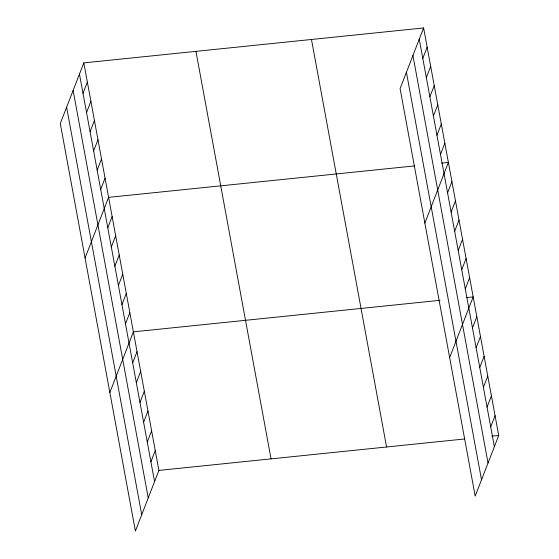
<?xml version="1.0" encoding="UTF-8"?>
<svg xmlns="http://www.w3.org/2000/svg" width="559" height="559" viewBox="0 0 559 559"><rect width="100%" height="100%" fill="white"/><g stroke="black" fill="none" stroke-linecap="round" stroke-linejoin="round"><path stroke-width="0.84" d="M83.815 62.881L60.288 123.532L135.39 531.05L158.917 470.399L83.815 62.881L423.61 27.95L498.712 435.468L475.185 496.119L400.083 88.602L423.61 27.95M82.998 93.325L87.358 82.089M86.54 112.534L90.893 101.305M90.083 131.742L94.436 120.513M93.619 150.958L97.979 139.729M97.161 170.167L101.521 158.938M100.704 189.382L105.057 178.153M85.073 258.013L108.6 197.362L414.415 165.925M107.782 227.806L112.142 216.571M111.325 247.015L115.678 235.786M114.868 266.224L119.221 254.995M118.403 285.439L122.763 274.21M121.946 304.648L126.299 293.419M125.489 323.864L129.842 312.628M109.857 392.495L133.384 331.843L440.045 300.316M132.672 362.868L137.032 351.639M136.319 382.663L140.679 371.428M139.974 402.452L144.327 391.223M143.621 422.248L147.974 411.019M147.269 442.043L151.622 430.814M150.916 461.839L155.269 450.603M422.793 58.395L427.146 47.159M426.335 77.603L430.689 66.374M429.871 96.812L434.231 85.583M433.414 116.027L437.767 104.799M436.956 135.236L441.31 124.007M440.492 154.452L444.852 143.223M424.868 223.083L448.388 162.431L441.596 163.13M447.577 192.876L451.931 181.64M451.113 212.085L455.473 200.856M454.656 231.293L459.016 220.064M458.198 250.509L462.552 239.28M461.741 269.717L466.094 258.489M465.277 288.933L469.637 277.697M449.653 357.564L473.173 296.913L466.381 297.612M472.467 327.937L476.82 316.708M476.114 347.733L480.467 336.497M479.762 367.522L484.115 356.293M483.409 387.317L487.762 376.088M487.057 407.113L491.417 395.884M490.704 426.908L495.064 415.672M158.917 470.399L464.732 438.962M491.913 436.167L498.712 435.468M419.25 39.179L494.352 446.697M412.926 55.488L488.028 463.006M406.407 72.293L481.509 479.811M311.475 39.479L386.576 446.997M195.95 51.351L271.045 458.869M79.462 74.109L154.563 481.627M73.131 90.418L148.233 497.936M66.619 107.223L141.72 514.741"/></g></svg>
